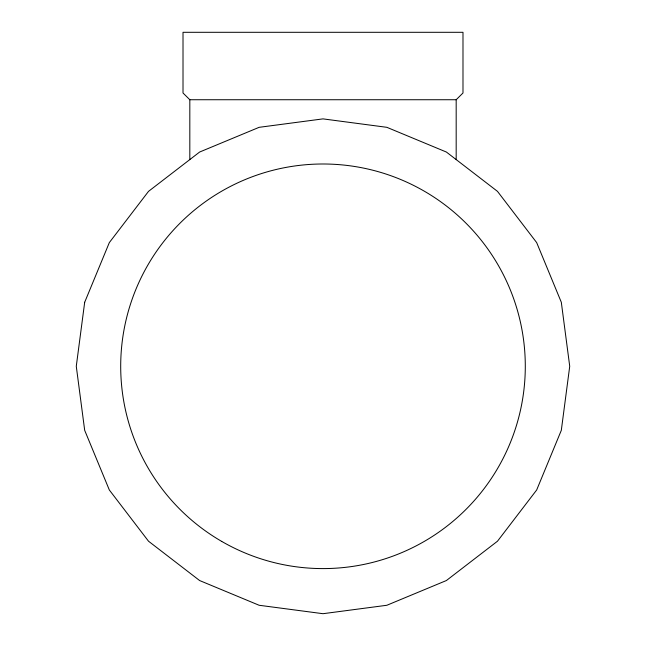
<?xml version="1.0" encoding="UTF-8"?>
<svg xmlns="http://www.w3.org/2000/svg" width="646" height="646" viewBox="0 0 646 646"><rect width="100%" height="100%" fill="white"/><g stroke="black" fill="none" stroke-linecap="round" stroke-linejoin="round"><path stroke-width="0.97" d="M189.819 159.635L189.819 99.734L183.012 92.992L183.012 32.3L462.988 32.3L462.988 92.992L456.181 99.734L189.819 99.734M456.181 159.635L456.181 99.734M84.683 302.271L76.276 366.29L84.683 430.317L109.327 489.983L148.523 541.219L199.622 580.544L259.135 605.27L323 613.7L386.865 605.27L446.378 580.544L497.477 541.219L536.673 489.983L561.317 430.317L569.724 366.29L561.317 302.271L536.673 242.605L497.477 191.361L446.378 152.036L386.865 127.319L323 118.88L259.135 127.319L199.622 152.036L148.523 191.361L109.327 242.605L84.683 302.271M221.723 541.413A202.295 202.295 0 0 0 525.295 366.444A202.295 202.295 0 0 0 221.982 191.022A202.295 202.295 0 0 0 221.723 541.413"/></g></svg>
